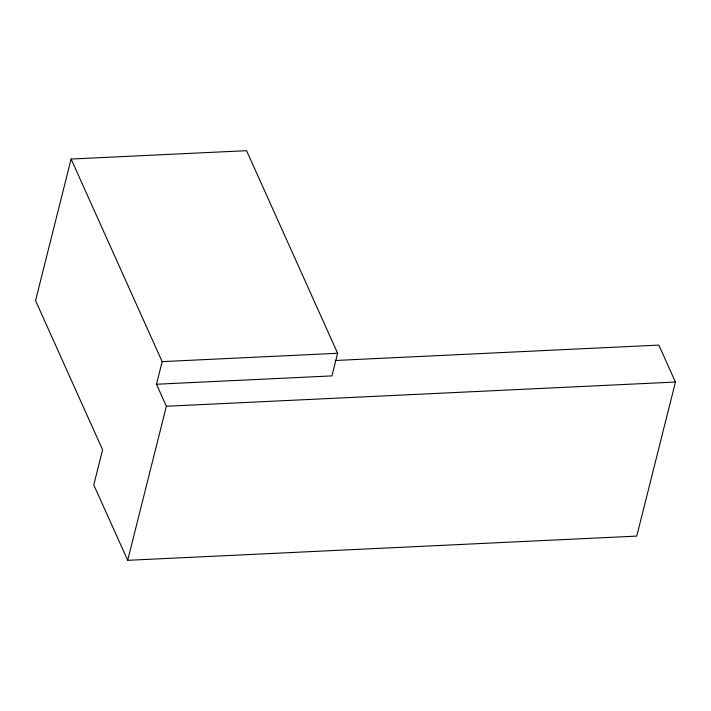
<?xml version="1.0" encoding="UTF-8"?>
<svg xmlns="http://www.w3.org/2000/svg" width="711" height="711" viewBox="0 0 711 711"><rect width="100%" height="100%" fill="white"/><g stroke="black" fill="none" stroke-linecap="round" stroke-linejoin="round"><path stroke-width="1.07" d="M71.1 159.033L162.152 361.623L156.473 384.242L331.948 375.897L337.627 353.278L246.575 150.679L71.1 159.033L35.55 300.611L102.606 449.814L93.79 484.911L127.678 560.321L636.763 536.094L675.45 382.038L658.848 345.093L335.219 360.495M127.678 560.321L166.365 406.257L156.473 384.242M162.152 361.623L337.627 353.278M166.365 406.257L675.45 382.038"/></g></svg>
